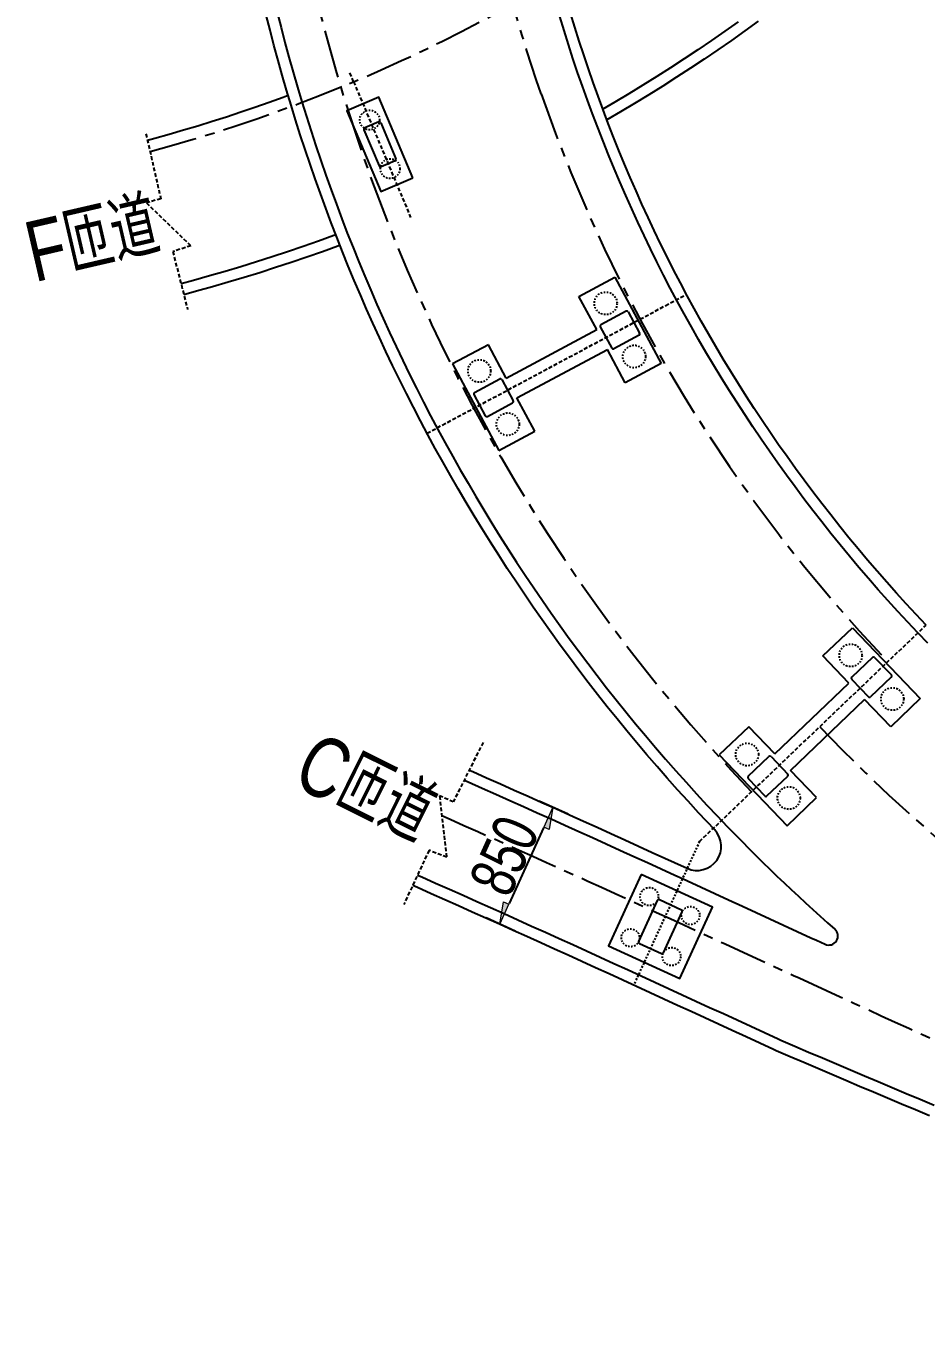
# Model space of a CAD drawing. Header units: millimetres. Extents: x 0 to 987207, y 0 to 5060561.
# Drawn here: x 493668 to 493727.6, y 2529610.8 to 2529696.5 of the extents above; entities that cross this region are included whole.
import ezdxf
from ezdxf.enums import TextEntityAlignment as Align

# ---------------------------------------------------------------- set-up
doc = ezdxf.new("R2010")
doc.units = ezdxf.units.MM
doc.header["$LTSCALE"] = 0.1
doc.linetypes.add('CENTER', pattern=[50.8, 31.75, -6.35, 6.35, -6.35])
doc.linetypes.add('DASHED', pattern=[19.05, 12.7, -6.35])
doc.layers.get('0').update_dxf_attribs({"linetype": 'CONTINUOUS'})
doc.layers.get('Defpoints').update_dxf_attribs({"color": 150, "linetype": 'CONTINUOUS'})
for name, color, linetype in [('1', 1, 'CONTINUOUS'), ('TLJ', 180, 'CONTINUOUS'), ('YLJ', 210, 'CONTINUOUS'), ('zhix', 1, 'CENTER'), ('桥梁', 94, 'CONTINUOUS')]:
    doc.layers.add(name, color=color, linetype=linetype)
doc.layers.add('标注', color=1, linetype='CONTINUOUS', lineweight=18)
doc.styles.add('BM_Dim', font='fsdb_e.shx', dxfattribs={"width": 0.75, "bigfont": 'hztxt.shx'})
doc.styles.add('MyFont', font='fsdb_e.shx', dxfattribs={"width": 0.78, "bigfont": 'hztxt.shx'})
doc.dimstyles.new('1-100', dxfattribs={"dimtxt": 3, "dimasz": 1.5, "dimexe": 1, "dimexo": 0.6, "dimgap": 0.1, "dimtad": 1, "dimdec": 0, "dimlfac": 100, "dimdsep": 46, "dimtxsty": 'BM_Dim', "dimblk": 'ARR-1', "dimcen": 0.09, "dimclrd": 256, "dimclre": 256, "dimclrt": 7, "dimadec": 1, "dimazin": 2, "dimtfac": 1, "dimtdec": 0, "dimtmove": 2, "dimatfit": 3, "dimldrblk": 'ARR-1', "dimfxl": 1, "dimtolj": 1, "dimtzin": 0, "dimlwd": 25, "dimarcsym": 1})

# ---------------------------------------------------------------- blocks, each defined once
blk = doc.blocks.new('ARR-1')
at = {"color": 1, "linetype": 'Continuous'}
for p, q in [((0, 0), (-1, 0)), ((0, 0), (-0.966, -0.259)), ((-0.966, -0.259), (-0.966, 0))]:
    blk.add_line(p, q, dxfattribs=at)
for points in [[(-0.966, -0.259), (-0.966, 0), (0, 0)], [(0, 0), (-0.966, 0), (-0.966, -0.259), (0, 0)], [(0, 0), (-0.966, -0.259), (-0.966, 0), (0, 0)], [(0, 0), (-0.966, -0.259), (-0.966, 0), (0, 0)]]:
    blk.add_solid(points, dxfattribs=at)
blk = doc.blocks.new('*D390')
at = {"layer": 'Defpoints', "color": 0}
for p in [(493704.451, 2529643.972), (493699.378, 2529636.937), (493700.948, 2529636.227)]:
    blk.add_point(p, dxfattribs=at)
at = {"layer": '标注', "lineweight": -2}
for p, q in [((493703.904, 2529644.219), (493701.971, 2529645.094)), ((493700.401, 2529636.475), (493698.467, 2529637.35))]:
    blk.add_line(p, q, dxfattribs=at)
at = {"layer": '标注', "lineweight": 25}
blk.add_line((493702.263, 2529643.315), (493699.997, 2529638.304), dxfattribs=at)
at = {"layer": '标注', "lineweight": 25, "xscale": 1.5, "yscale": 1.5, "zscale": 1.5}
for p, rotation in [((493702.882, 2529644.682), 65.6584407023001), ((493699.378, 2529636.937), 245.6584407023001)]:
    blk.add_blockref('ARR-1', p, dxfattribs=dict(at, rotation=rotation))
at = {"layer": '标注', "color": 7, "insert": (493699.672, 2529641.469), "char_height": 3, "attachment_point": 5, "rotation": 65.65844, "style": 'BM_Dim'}
blk.add_mtext('\\A1;850', dxfattribs=at)

msp = doc.modelspace()

# ---------------------------------------------------------------- linework, layer by layer
at = {"layer": '1', "color": 8, "linetype": 'Continuous'}
for p, q in [((493690.3704, 2529689.5841), (493691.3782, 2529687.1874)), ((493691.3456, 2529690.1027), (493690.4238, 2529689.715)), ((493691.4766, 2529690.0492), (493692.4844, 2529687.6525)), ((493692.431, 2529687.5216), (493691.5092, 2529687.1339)), ((493704.612, 2529678.5439), (493706.9923, 2529679.8183)), ((493706.9923, 2529679.8183), (493710.0602, 2529674.0878)), ((493705.7919, 2529676.3399), (493704.612, 2529678.5439)), ((493705.7919, 2529676.3399), (493704.612, 2529678.5439)), ((493707.7488, 2529677.5577), (493706.0738, 2529676.6609)), ((493707.8842, 2529677.5167), (493708.6393, 2529676.1061)), ((493699.7969, 2529673.1305), (493705.7919, 2529676.3399)), ((493706.0328, 2529676.5256), (493706.788, 2529675.115)), ((493708.5984, 2529675.9708), (493706.9233, 2529675.074)), ((493698.617, 2529675.3345), (493696.2367, 2529674.0602)), ((493699.7969, 2529673.1305), (493698.617, 2529675.3345)), ((493700.5049, 2529671.8081), (493706.4999, 2529675.0175)), ((493707.6798, 2529672.8135), (493706.4999, 2529675.0175)), ((493707.6798, 2529672.8135), (493706.4999, 2529675.0175)), ((493696.2367, 2529674.0602), (493699.3045, 2529668.3297)), ((493710.0602, 2529674.0878), (493707.6798, 2529672.8135)), ((493697.6984, 2529672.1772), (493699.3735, 2529673.074)), ((493699.5089, 2529673.033), (493700.264, 2529671.6224)), ((493697.6575, 2529672.0419), (493698.4126, 2529670.6313)), ((493701.6848, 2529669.6041), (493700.5049, 2529671.8081)), ((493698.548, 2529670.5903), (493700.223, 2529671.4871)), ((493699.3045, 2529668.3297), (493701.6848, 2529669.6041)), ((493720.7865, 2529654.7175), (493722.7379, 2529656.5834)), ((493722.7379, 2529656.5834), (493727.23, 2529651.8855)), ((493722.5142, 2529652.9106), (493720.7865, 2529654.7175)), ((493722.5142, 2529652.9106), (493720.7865, 2529654.7175)), ((493724.0729, 2529654.6085), (493722.6996, 2529653.2954)), ((493724.2143, 2529654.6053), (493725.32, 2529653.4489)), ((493717.5994, 2529648.2111), (493722.5142, 2529652.9106)), ((493722.6965, 2529653.154), (493723.8022, 2529651.9976)), ((493725.3169, 2529653.3075), (493723.9436, 2529651.9944)), ((493718.6361, 2529647.127), (493723.5508, 2529651.8264)), ((493725.2786, 2529650.0195), (493723.5508, 2529651.8264)), ((493725.2786, 2529650.0195), (493723.5508, 2529651.8264)), ((493727.23, 2529651.8855), (493725.2786, 2529650.0195)), ((493715.8717, 2529650.018), (493713.9202, 2529648.152)), ((493717.5994, 2529648.2111), (493715.8717, 2529650.018)), ((493713.9202, 2529648.152), (493718.4123, 2529643.4541)), ((493715.8334, 2529646.73), (493717.2066, 2529648.0431)), ((493717.348, 2529648.0399), (493718.4538, 2529646.8835)), ((493717.0774, 2529645.429), (493718.4506, 2529646.7421)), ((493720.3638, 2529645.32), (493718.6361, 2529647.127)), ((493715.8302, 2529646.5886), (493716.936, 2529645.4322)), ((493718.4123, 2529643.4541), (493720.3638, 2529645.32)), ((493708.5767, 2529635.7789), (493709.8259, 2529638.5064)), ((493709.9585, 2529638.5556), (493711.4131, 2529637.8894)), ((493710.2132, 2529635.0293), (493711.4624, 2529637.7568)), ((493708.6259, 2529635.6463), (493710.0806, 2529634.98))]:
    msp.add_line(p, q, dxfattribs=at)
for points in [[(493693.6116, 2529686.3908), (493691.3634, 2529691.7373), (493689.2432, 2529690.8458), (493691.4914, 2529685.4993), (493693.6116, 2529686.3908)], [(493708.7384, 2529640.2144), (493706.573, 2529635.4867), (493711.3007, 2529633.3213), (493713.4661, 2529638.049), (493708.7384, 2529640.2144)]]:
    msp.add_lwpolyline(points, dxfattribs=at)
at = {"layer": '1', "color": 8, "linetype": 'DASHED', "ltscale": 0.01}
for centre, radius in [((493690.7491, 2529690.2315), 0.65), ((493692.1058, 2529687.0051), 0.65), ((493706.3921, 2529678.0791), 0.75), ((493708.28, 2529674.5526), 0.75), ((493698.0168, 2529673.5954), 0.75), ((493699.9047, 2529670.0689), 0.75), ((493722.6261, 2529654.747), 0.75), ((493725.3904, 2529651.8559), 0.75), ((493715.7598, 2529648.1816), 0.75), ((493718.5242, 2529645.2905), 0.75), ((493709.2804, 2529638.7562), 0.6), ((493712.0079, 2529637.507), 0.6), ((493708.0311, 2529636.0287), 0.6), ((493710.7587, 2529634.7795), 0.6)]:
    msp.add_circle(centre, radius, dxfattribs=at)
at = {"layer": '1', "color": 8, "linetype": 'Continuous'}
for centre, start, end in [((493690.4626, 2529689.6229), 112.806978, 202.806978), ((493691.3844, 2529690.0105), 22.806978, 112.806978), ((493691.4704, 2529687.2261), 202.806978, 292.806978), ((493692.3922, 2529687.6138), 292.806978, 22.806978), ((493707.796, 2529677.4695), 28.162346, 118.162346), ((493706.121, 2529676.5728), 118.162346, 208.162346), ((493708.5512, 2529676.0589), 298.162346, 28.162346), ((493706.8761, 2529675.1622), 208.162346, 298.162346), ((493699.4207, 2529672.9858), 28.162346, 118.162346), ((493697.7456, 2529672.0891), 118.162346, 208.162346), ((493700.1758, 2529671.5752), 298.162346, 28.162346), ((493698.5008, 2529670.6785), 208.162346, 298.162346), ((493724.142, 2529654.5362), 43.716986, 133.716986), ((493722.7687, 2529653.2231), 133.716986, 223.716986), ((493725.2478, 2529653.3798), 313.716986, 43.716986), ((493723.8745, 2529652.0667), 223.716986, 313.716986), ((493717.2758, 2529647.9708), 43.716986, 133.716986), ((493715.9025, 2529646.6577), 133.716986, 223.716986), ((493718.3815, 2529646.8144), 313.716986, 43.716986), ((493717.0083, 2529645.5013), 223.716986, 313.716986), ((493709.9168, 2529638.4647), 65.391393, 155.391393), ((493711.3715, 2529637.7985), 335.391393, 65.391393), ((493708.6676, 2529635.7372), 155.391393, 245.391393), ((493710.1222, 2529635.0709), 245.391393, 335.391393)]:
    msp.add_arc(centre, 0.1, start, end, dxfattribs=at)
at = {"layer": 'TLJ', "color": 8, "flags": 128}
for points in [[(493727.6262, 2529656.7526), (493726.9622, 2529657.4546), (493726.305, 2529658.163), (493725.6547, 2529658.8776), (493725.0113, 2529659.5985), (493724.3749, 2529660.3256), (493723.7455, 2529661.0588), (493723.1232, 2529661.798), (493722.5081, 2529662.5431), (493721.9001, 2529663.2942), (493721.2995, 2529664.0511), (493720.7061, 2529664.8137), (493720.1202, 2529665.582), (493719.5417, 2529666.356), (493718.9706, 2529667.1354), (493718.4071, 2529667.9204), (493717.8512, 2529668.7107), (493717.3029, 2529669.5063), (493716.7624, 2529670.3072), (493716.2295, 2529671.1133), (493715.7045, 2529671.9245), (493715.1873, 2529672.7407), (493714.678, 2529673.5618), (493714.1767, 2529674.3878), (493713.6833, 2529675.2187), (493713.1979, 2529676.0542), (493712.7207, 2529676.8943), (493712.2515, 2529677.7391), (493711.7905, 2529678.5883), (493711.3377, 2529679.4419), (493710.8932, 2529680.2998), (493710.457, 2529681.162), (493710.0291, 2529682.0283), (493709.6095, 2529682.8988), (493709.1984, 2529683.7732), (493708.7957, 2529684.6516), (493708.4015, 2529685.5338), (493708.0158, 2529686.4197), (493707.6387, 2529687.3093), (493707.2702, 2529688.2026), (493706.9103, 2529689.0993), (493706.559, 2529689.9994), (493706.2165, 2529690.903), (493705.8826, 2529691.8097), (493705.5576, 2529692.7197), (493705.2413, 2529693.6327), (493704.9339, 2529694.5485), (493704.6355, 2529695.4671), (493704.3462, 2529696.3884), (493704.066, 2529697.3124)], [(493716.499, 2529696.7723), (493715.6123, 2529696.1335), (493714.7196, 2529695.5031), (493713.8209, 2529694.8814), (493712.9162, 2529694.2681), (493712.0058, 2529693.6636), (493711.0897, 2529693.0677), (493710.168, 2529692.4806), (493709.2407, 2529691.9023), (493708.3079, 2529691.3328), (493707.3698, 2529690.7723), (493706.4663, 2529690.2441)], [(493685.3448, 2529691.8556), (493685.0098, 2529691.7304), (493684.0765, 2529691.3917), (493683.14, 2529691.062), (493682.2004, 2529690.7411), (493681.2578, 2529690.4292), (493680.3123, 2529690.1264), (493679.364, 2529689.8325), (493678.4128, 2529689.5477), (493677.459, 2529689.2719), (493676.5027, 2529689.0053), (493676.0232, 2529688.8765)], [(493688.7775, 2529681.9293), (493688.6385, 2529681.8774), (493687.6112, 2529681.5046), (493686.5804, 2529681.1416), (493685.5462, 2529680.7884), (493684.5086, 2529680.4451), (493683.4679, 2529680.1117), (493682.424, 2529679.7883), (493681.3771, 2529679.4748), (493680.3272, 2529679.1712), (493679.2745, 2529678.8777), (493678.4318, 2529678.6514)], [(493693.6012, 2529639.5104), (493693.9076, 2529639.3752), (493694.8166, 2529638.9727), (493695.7252, 2529638.5691), (493696.6337, 2529638.1644), (493697.5419, 2529637.7586), (493698.4499, 2529637.3518), (493699.3578, 2529636.944), (493700.2654, 2529636.5352), (493701.173, 2529636.1256), (493702.0804, 2529635.7151), (493702.9877, 2529635.3038), (493703.8949, 2529634.8917), (493704.802, 2529634.4789), (493705.7091, 2529634.0654), (493706.6162, 2529633.6512), (493707.5232, 2529633.2365), (493708.4303, 2529632.8212), (493709.3374, 2529632.4054), (493710.2445, 2529631.9891), (493711.1517, 2529631.5724), (493712.059, 2529631.1554), (493712.9664, 2529630.7379), (493713.8739, 2529630.3202), (493714.7815, 2529629.9023), (493715.6894, 2529629.4841), (493716.5974, 2529629.0657), (493717.5056, 2529628.6472), (493717.6855, 2529628.5644)], [(493717.6855, 2529628.5644), (493718.606, 2529628.1709), (493719.5272, 2529627.7774), (493720.449, 2529627.384), (493721.3716, 2529626.9907), (493722.2949, 2529626.5977), (493723.219, 2529626.2051), (493724.144, 2529625.813), (493725.0698, 2529625.4215), (493725.9966, 2529625.0308), (493726.9243, 2529624.641), (493727.8531, 2529624.2522)]]:
    msp.add_lwpolyline(points, dxfattribs=at)
msp.add_lwpolyline([(493697.3454, 2529647.1488), (493697.5803, 2529647.0451), (493698.4983, 2529646.6382), (493699.4157, 2529646.2304), (493700.3325, 2529645.8217), (493701.2488, 2529645.412), (493702.1644, 2529645.0015), (493703.0795, 2529644.5902), (493703.9941, 2529644.1781), (493704.9081, 2529643.7652), (493705.8217, 2529643.3517), (493706.7348, 2529642.9376), (493707.6475, 2529642.5228), (493708.5597, 2529642.1075), (493709.4715, 2529641.6917), (493711.7818, 2529640.6365, 0.8228528), (493713.6119, 2529643.1881), (493712.5496, 2529644.3174), (493711.8503, 2529645.0738), (493711.1575, 2529645.8361), (493710.4713, 2529646.6044), (493709.7917, 2529647.3785), (493709.1188, 2529648.1585), (493708.4527, 2529648.9442), (493707.7933, 2529649.7357), (493707.1408, 2529650.5327), (493706.4951, 2529651.3354), (493705.8564, 2529652.1435), (493705.2247, 2529652.9572), (493704.5999, 2529653.7762), (493703.9823, 2529654.6006), (493703.3717, 2529655.4303), (493702.7684, 2529656.2652), (493702.1722, 2529657.1052), (493701.5833, 2529657.9504), (493701.0016, 2529658.8006), (493700.4273, 2529659.6557), (493699.8604, 2529660.5158), (493699.3009, 2529661.3807), (493698.7488, 2529662.2504), (493698.2043, 2529663.1248), (493697.6673, 2529664.0038), (493697.1379, 2529664.8875), (493696.6161, 2529665.7756), (493696.1019, 2529666.6683), (493695.5955, 2529667.5653), (493695.0968, 2529668.4666), (493694.6058, 2529669.3722), (493694.1227, 2529670.282), (493693.6474, 2529671.1959), (493693.18, 2529672.1138), (493692.7205, 2529673.0358), (493692.269, 2529673.9616), (493691.8254, 2529674.8914), (493691.3898, 2529675.8249), (493690.9623, 2529676.7621), (493690.5429, 2529677.7029), (493690.1316, 2529678.6473), (493689.7284, 2529679.5953), (493689.3334, 2529680.5466), (493688.9466, 2529681.5013), (493688.568, 2529682.4593), (493688.1977, 2529683.4206), (493687.8356, 2529684.385), (493687.4819, 2529685.3524), (493687.1365, 2529686.3229), (493686.7994, 2529687.2963), (493686.4708, 2529688.2726), (493686.1505, 2529689.2516), (493685.8387, 2529690.2334), (493685.5353, 2529691.2178), (493685.2405, 2529692.2048), (493684.9541, 2529693.1943), (493684.6762, 2529694.1862), (493684.4069, 2529695.1805), (493684.1462, 2529696.1771), (493683.894, 2529697.1758)], format="xyb", dxfattribs=at)
at = {"layer": 'YLJ', "color": 8, "flags": 128}
for points in [[(493684.622, 2529697.3563), (493684.8726, 2529696.3638), (493685.1317, 2529695.3735), (493685.3993, 2529694.3854), (493685.6754, 2529693.3997), (493685.96, 2529692.4164), (493686.253, 2529691.4356), (493686.5545, 2529690.4574), (493686.8644, 2529689.4817), (493687.1826, 2529688.5088), (493687.5092, 2529687.5386), (493687.8441, 2529686.5713), (493688.1874, 2529685.6069), (493688.5389, 2529684.6455), (493688.8987, 2529683.6872), (493689.2667, 2529682.732), (493689.6429, 2529681.78), (493690.0273, 2529680.8312), (493690.4198, 2529679.8858), (493690.8205, 2529678.9438), (493691.2292, 2529678.0053), (493691.646, 2529677.0704), (493692.0709, 2529676.139), (493692.5037, 2529675.2114), (493692.9445, 2529674.2875), (493693.3932, 2529673.3674), (493693.8498, 2529672.4513), (493694.3143, 2529671.5391), (493694.7866, 2529670.6309), (493695.2667, 2529669.7268), (493695.7546, 2529668.8269), (493696.2501, 2529667.9312), (493696.7534, 2529667.0398), (493697.2643, 2529666.1528), (493697.7829, 2529665.2702), (493698.309, 2529664.3921), (493698.8426, 2529663.5185), (493699.3838, 2529662.6496), (493699.9323, 2529661.7853), (493700.4883, 2529660.9258), (493701.0517, 2529660.0712), (493701.6224, 2529659.2214), (493702.2004, 2529658.3765), (493702.7857, 2529657.5367), (493703.3781, 2529656.7019), (493703.9777, 2529655.8722), (493704.5844, 2529655.0477), (493705.1982, 2529654.2285), (493705.819, 2529653.4146), (493706.4468, 2529652.6061), (493707.0816, 2529651.8029), (493707.7232, 2529651.0053), (493708.3716, 2529650.2132), (493709.0268, 2529649.4268), (493709.6888, 2529648.646), (493710.3575, 2529647.8709), (493711.0328, 2529647.1016), (493711.7147, 2529646.3381), (493712.4032, 2529645.5806), (493713.0981, 2529644.829), (493713.7995, 2529644.0833), (493714.0663, 2529643.8031)], [(493727.0838, 2529656.2346), (493726.4149, 2529656.9419), (493725.7528, 2529657.6555), (493725.0976, 2529658.3756), (493724.4494, 2529659.1018), (493723.8082, 2529659.8343), (493723.1741, 2529660.573), (493722.5471, 2529661.3177), (493721.9274, 2529662.0685), (493721.3149, 2529662.8251), (493720.7098, 2529663.5877), (493720.112, 2529664.356), (493719.5216, 2529665.1301), (493718.9388, 2529665.9098), (493718.3635, 2529666.6951), (493717.7958, 2529667.4859), (493717.2357, 2529668.2822), (493716.6833, 2529669.0838), (493716.1387, 2529669.8907), (493715.6019, 2529670.7028), (493715.0729, 2529671.52), (493714.5519, 2529672.3423), (493714.0388, 2529673.1696), (493713.5336, 2529674.0018), (493713.0366, 2529674.8388), (493712.5476, 2529675.6806), (493712.0668, 2529676.527), (493711.5941, 2529677.3781), (493711.1297, 2529678.2336), (493710.6735, 2529679.0936), (493710.2256, 2529679.958), (493709.7861, 2529680.8266), (493709.355, 2529681.6994), (493708.9323, 2529682.5764), (493708.5181, 2529683.4574), (493708.1124, 2529684.3423), (493707.7153, 2529685.2311), (493707.3267, 2529686.1237), (493706.9468, 2529687.0199), (493706.5755, 2529687.9199), (493706.2129, 2529688.8233), (493705.859, 2529689.7302), (493705.5139, 2529690.6405), (493705.1776, 2529691.554), (493704.8501, 2529692.4707), (493704.5314, 2529693.3906), (493704.2217, 2529694.3133), (493703.9211, 2529695.2389), (493703.6295, 2529696.1672), (493703.3472, 2529697.0982)], [(493715.1768, 2529696.7441), (493714.2899, 2529696.1179), (493713.3971, 2529695.5001), (493712.4984, 2529694.8909), (493711.5939, 2529694.2903), (493710.6838, 2529693.6984), (493709.7681, 2529693.1151), (493708.8468, 2529692.5406), (493707.9202, 2529691.9748), (493706.9882, 2529691.4179), (493706.1971, 2529690.9555)], [(493688.5032, 2529682.6275), (493688.3793, 2529682.5811), (493687.3587, 2529682.2108), (493686.3346, 2529681.8502), (493685.3072, 2529681.4993), (493684.2764, 2529681.1583), (493683.2425, 2529680.8271), (493682.2054, 2529680.5057), (493681.1653, 2529680.1943), (493680.1223, 2529679.8927), (493679.0765, 2529679.6011), (493678.246, 2529679.3781)], [(493727.0838, 2529656.2346), (493727.721, 2529655.5735)], [(493697.0096, 2529646.4772), (493697.2769, 2529646.3592), (493698.1941, 2529645.9527), (493699.1107, 2529645.5453), (493700.0268, 2529645.1368), (493700.9423, 2529644.7275), (493701.8573, 2529644.3173), (493702.7717, 2529643.9062), (493703.6857, 2529643.4944), (493704.5992, 2529643.0818), (493705.5122, 2529642.6686), (493706.4248, 2529642.2546), (493707.3369, 2529641.8401), (493708.2487, 2529641.425), (493709.1601, 2529641.0094), (493710.0711, 2529640.5933), (493710.9817, 2529640.1767), (493711.4779, 2529639.9496)], [(493693.9189, 2529640.19), (493694.2109, 2529640.0611), (493695.1206, 2529639.6583), (493696.0301, 2529639.2544), (493696.9393, 2529638.8493), (493697.8482, 2529638.4432), (493698.7569, 2529638.0361), (493699.6654, 2529637.628), (493700.5737, 2529637.2189), (493701.4818, 2529636.809), (493702.3898, 2529636.3983), (493703.2976, 2529635.9867), (493704.2053, 2529635.5744), (493705.1129, 2529635.1614), (493706.0204, 2529634.7477), (493706.9279, 2529634.3334), (493707.8353, 2529633.9185), (493708.7427, 2529633.5031), (493709.65, 2529633.0871), (493710.5574, 2529632.6707), (493711.4649, 2529632.2539), (493712.3723, 2529631.8368), (493713.2799, 2529631.4193), (493714.1875, 2529631.0015), (493715.0953, 2529630.5835), (493716.0032, 2529630.1653), (493716.9112, 2529629.7469), (493717.8195, 2529629.3284), (493717.9993, 2529629.2455)], [(493711.477, 2529639.9499), (493711.807, 2529639.7988), (493712.7171, 2529639.3815), (493713.627, 2529638.964), (493714.5365, 2529638.5461), (493715.4459, 2529638.128), (493716.355, 2529637.7098), (493717.2639, 2529637.2914), (493718.1726, 2529636.8729), (493719.0811, 2529636.4544), (493719.9895, 2529636.0358), (493720.3554, 2529635.8673)], [(493720.3554, 2529635.8673), (493720.9283, 2529635.6033)], [(493717.9993, 2529629.2455), (493718.9198, 2529628.8521), (493719.8408, 2529628.4587), (493720.7623, 2529628.0654), (493721.6845, 2529627.6723), (493722.6074, 2529627.2795), (493723.531, 2529626.8871), (493724.4554, 2529626.4953), (493725.3805, 2529626.1041), (493726.3065, 2529625.7138), (493727.2334, 2529625.3243), (493728.1612, 2529624.9359)]]:
    msp.add_lwpolyline(points, dxfattribs=at)
at = {"layer": 'YLJ', "color": 8}
for centre, radius, start, end in [((493800.1255, 2529725.9907), 119, 223.681877, 228.693608), ((493721.1793, 2529636.1483), 0.6, 245.263207, 48.693682)]:
    msp.add_arc(centre, radius, start, end, dxfattribs=at)
at = {"layer": 'zhix', "color": 8, "flags": 128}
for points in [[(493702.1135, 2529691.9658), (493701.7901, 2529692.912), (493701.4759, 2529693.8614), (493701.1709, 2529694.8138), (493700.8754, 2529695.7691), (493700.5892, 2529696.7273), (493700.3126, 2529697.6882), (493700.0456, 2529698.6519), (493699.7882, 2529699.6182), (493699.5406, 2529700.5871), (493699.3028, 2529701.5584), (493699.0749, 2529702.5321), (493698.857, 2529703.508), (493698.6492, 2529704.4862), (493698.4515, 2529705.4665), (493698.264, 2529706.4487), (493698.0868, 2529707.4329), (493697.9199, 2529708.4189), (493697.7635, 2529709.4066), (493697.6176, 2529710.3959), (493697.4823, 2529711.3867), (493697.3576, 2529712.3788), (493697.2436, 2529713.3723), (493697.1404, 2529714.367), (493697.0481, 2529715.3627), (493696.9667, 2529716.3594), (493696.8962, 2529717.3569), (493696.8368, 2529718.3551), (493696.7885, 2529719.3539), (493696.7514, 2529720.3532), (493696.7255, 2529721.3529), (493696.7108, 2529722.3528), (493696.7075, 2529723.3528), (493696.7156, 2529724.3527), (493696.7352, 2529725.3525), (493696.7662, 2529726.3521), (493696.8088, 2529727.3511), (493696.863, 2529728.3497), (493696.9289, 2529729.3475), (493697.0064, 2529730.3445), (493697.0957, 2529731.3405), (493697.1967, 2529732.3354), (493697.3096, 2529733.329), (493697.4344, 2529734.3211), (493697.571, 2529735.3118), (493697.7195, 2529736.3007), (493697.8801, 2529737.2877), (493698.0526, 2529738.2727), (493698.2371, 2529739.2555), (493698.4337, 2529740.236), (493698.6424, 2529741.214), (493698.8631, 2529742.1893), (493699.096, 2529743.1618), (493699.341, 2529744.1313), (493699.5981, 2529745.0977), (493699.8674, 2529746.0607), (493700.1488, 2529747.0203), (493700.4425, 2529747.9762), (493700.7483, 2529748.9283), (493701.0663, 2529749.8764), (493701.3964, 2529750.8203), (493701.7388, 2529751.7599), (493702.0933, 2529752.6949), (493702.46, 2529753.6252), (493702.8388, 2529754.5507), (493703.2298, 2529755.4711), (493703.6329, 2529756.3862), (493704.0481, 2529757.296), (493704.1909, 2529757.6016)], [(493695.5312, 2529644.1239), (493696.0793, 2529643.8819), (493696.9936, 2529643.4769), (493697.9074, 2529643.0708), (493698.8208, 2529642.6636), (493699.7337, 2529642.2556), (493700.6463, 2529641.8465), (493701.5584, 2529641.4366), (493702.4701, 2529641.0259), (493703.3815, 2529640.6143), (493704.2926, 2529640.2021), (493705.2033, 2529639.789), (493706.1137, 2529639.3754), (493707.0239, 2529638.9611), (493707.9338, 2529638.5462), (493708.8434, 2529638.1308), (493709.7528, 2529637.7149), (493710.662, 2529637.2985), (493711.571, 2529636.8818), (493712.4799, 2529636.4646), (493713.3886, 2529636.0472), (493714.2971, 2529635.6295), (493715.2056, 2529635.2115), (493716.114, 2529634.7933), (493717.0223, 2529634.3751), (493717.9305, 2529633.9567), (493718.8388, 2529633.5382), (493719.2046, 2529633.3696)], [(493719.2046, 2529633.3696), (493720.1128, 2529632.9512), (493721.0211, 2529632.5328), (493721.9295, 2529632.1147), (493722.8381, 2529631.6969), (493723.7468, 2529631.2796), (493724.6558, 2529630.8628), (493725.5651, 2529630.4467), (493726.4748, 2529630.0314), (493727.3849, 2529629.617), (493728.2954, 2529629.2036), (493729.2065, 2529628.7913), (493730.1181, 2529628.3802), (493731.0303, 2529627.9705), (493731.9432, 2529627.5623), (493732.8568, 2529627.1557), (493733.7711, 2529626.7507), (493734.6863, 2529626.3475), (493735.6022, 2529625.9463), (493736.5191, 2529625.5471), (493737.4369, 2529625.1501), (493738.3557, 2529624.7553), (493739.2755, 2529624.3629), (493740.1964, 2529623.973), (493741.1183, 2529623.5857), (493742.0414, 2529623.2012), (493742.9657, 2529622.8195), (493743.8912, 2529622.4408), (493744.818, 2529622.0652), (493745.746, 2529621.6927), (493746.6754, 2529621.3236), (493747.6062, 2529620.958), (493748.5383, 2529620.5959), (493749.4719, 2529620.2375), (493750.4069, 2529619.8829), (493751.3434, 2529619.5322), (493752.2814, 2529619.1856), (493753.2209, 2529618.8431), (493754.162, 2529618.5049), (493755.1047, 2529618.1712), (493756.049, 2529617.842), (493756.9948, 2529617.5175), (493757.9423, 2529617.1977), (493758.8915, 2529616.8829), (493759.8423, 2529616.5731), (493760.7948, 2529616.2685), (493761.7489, 2529615.9692), (493762.7048, 2529615.6753), (493763.6623, 2529615.387), (493764.6215, 2529615.1044), (493765.5824, 2529614.8275), (493766.545, 2529614.5566), (493767.5093, 2529614.2917), (493768.4753, 2529614.0331), (493769.4429, 2529613.7808), (493770.4122, 2529613.5349), (493771.3832, 2529613.2956), (493772.3557, 2529613.0631), (493773.3299, 2529612.8373), (493774.3057, 2529612.6186), (493775.2831, 2529612.407), (493776.262, 2529612.2026), (493777.2424, 2529612.0056), (493778.2242, 2529611.8161), (493779.2076, 2529611.6343), (493780.1923, 2529611.4602), (493781.1784, 2529611.2941), (493782.1658, 2529611.136), (493783.1545, 2529610.986), (493784.1444, 2529610.8444), (493784.8157, 2529610.7532)]]:
    msp.add_lwpolyline(points, dxfattribs=at)
at = {"layer": 'zhix', "color": 8}
for centre, radius, start, end in [((493648.9822, 2529789.5572), 105, 285.018072, 310.823448), ((493800.1255, 2529725.9907), 116.25, 192.377547, 223.681891), ((493800.1255, 2529725.9907), 103.75, 199.144436, 223.68188), ((493800.1255, 2529725.9907), 110, 223.681877, 293.429037)]:
    msp.add_arc(centre, radius, start, end, dxfattribs=at)
at = {"layer": '桥梁', "color": 8, "linetype": 'DASHED', "ltscale": 0.2}
for p, q in [((493689.6831, 2529692.7665), (493689.3924, 2529693.4578)), ((493689.6831, 2529692.7665), (493693.4625, 2529683.7788)), ((493694.5527, 2529669.4723), (493711.7441, 2529678.6757)), ((493712.602, 2529642.4061), (493727.6254, 2529656.7534))]:
    msp.add_line(p, q, dxfattribs=at)
for points in [[(493675.9236, 2529689.3138), (493676.9029, 2529685.0137), (493675.951, 2529684.7388), (493678.897, 2529681.8971), (493677.7002, 2529681.5125), (493678.6826, 2529677.6703)], [(493698.2619, 2529648.9816), (493696.2894, 2529645.0371), (493695.3794, 2529645.4288), (493695.8524, 2529641.3631), (493694.6834, 2529641.8254), (493693.004, 2529638.2328)]]:
    msp.add_lwpolyline(points, dxfattribs=at)
at = {"layer": '桥梁', "color": 8, "linetype": 'DASHED', "ltscale": 0.1, "flags": 128}
msp.add_lwpolyline([(493712.602, 2529642.4061), (493710.3319, 2529637.4498), (493708.2498, 2529632.9039)], dxfattribs=at)

# ---------------------------------------------------------------- texts
at = {"color": 7, "linetype": 'Continuous', "style": 'MyFont', "width": 0.78}
for s, rotation, p in [('F匝道', 13.035593, (493672.3614, 2529682.4074)), ('C匝道', 333.638845, (493690.5216, 2529645.9457))]:
    msp.add_text(s, height=4, rotation=rotation, dxfattribs=at).set_placement(p, align=Align.MIDDLE_CENTER)

# ---------------------------------------------------------------- dimensions: what is measured, and where the dimension line sits
at = {"layer": '标注', "color": 2}
dim = msp.add_aligned_dim(p1=(493704.4511, 2529643.9717), p2=(493700.9477, 2529636.2275), distance=-1.7226, dimstyle='1-100', dxfattribs=at)
dim.commit()
dim.dimension.update_dxf_attribs({"geometry": '*D390', "text_midpoint": (493699.6722, 2529641.4691)})

doc.saveas('drawing.dxf')
